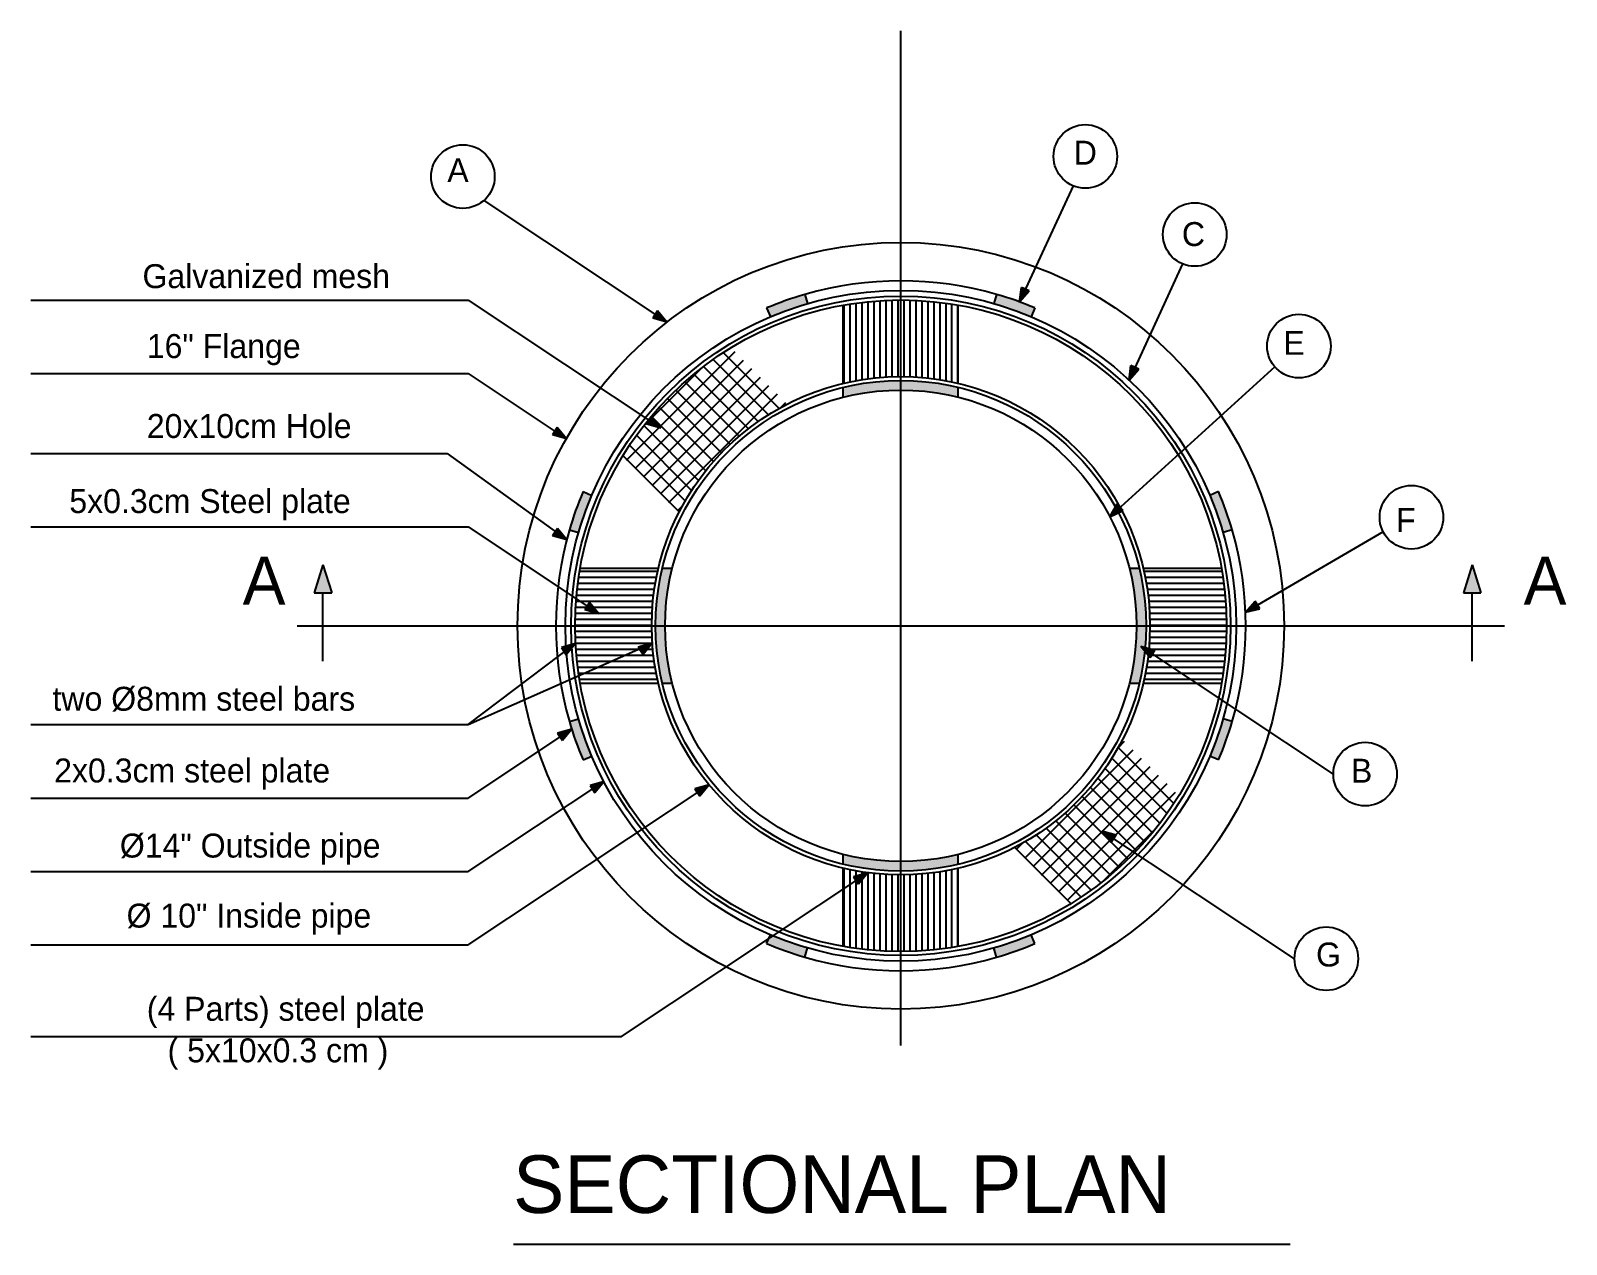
# Model space of a CAD drawing. Extents: x 152000 to 152174, y 158796 to 159332.
# Drawn here: x 152056.56 to 152068.9, y 159043.54 to 159053.29 of the extents above; entities that cross this region are included whole.
import ezdxf

# ---------------------------------------------------------------- set-up
doc = ezdxf.new("R2010")
doc.units = 0
doc.header["$LTSCALE"] = 3
doc.header["$MEASUREMENT"] = 0
for name, pattern in [('CENTER', [2, 1.25, -0.25, 0.25, -0.25]), ('CENTER2', [28.575, 19.05, -3.175, 3.175, -3.175]), ('DASHED2', [0.375, 0.25, -0.125])]:
    doc.linetypes.add(name, pattern=pattern)
doc.layers.get('0').update_dxf_attribs({"linetype": 'CONTINUOUS'})
for name, color, linetype in [('CENTER', 8, 'CENTER'), ('HATCH', 40, 'CONTINUOUS'), ('MECNEK', 6, 'CONTINUOUS'), ('TEXT', 7, 'CONTINUOUS')]:
    doc.layers.add(name, color=color, linetype=linetype)

msp = doc.modelspace()

# ---------------------------------------------------------------- hatches: boundary and pattern name
at = {"layer": 'HATCH'}
h = msp.add_hatch(color=256, dxfattribs=at)
h.paths.add_polyline_path([(152062.47759, 159051.06134), (152062.50753, 159050.9904, -0.02949484), (152062.80698, 159051.09648), (152062.78559, 159051.17045, 0.02949484)])
h.paths.add_polyline_path([(152064.60364, 159050.9904), (152064.63358, 159051.06134, 0.02949484), (152064.32558, 159051.17045), (152064.3042, 159051.09648, -0.02949484)])
h.paths.add_polyline_path([(152064.63358, 159045.95374), (152064.60364, 159046.02468, -0.02949484), (152064.3042, 159045.9186), (152064.32558, 159045.84463, 0.02949484)])
h.paths.add_polyline_path([(152062.78559, 159045.84463), (152062.80698, 159045.9186, -0.02949484), (152062.50753, 159046.02468), (152062.47759, 159045.95374, 0.02949484)])
h = msp.add_hatch(color=256, dxfattribs=at)
h.paths.add_polyline_path([(152063.09359, 159050.42383), (152063.09359, 159050.34453, -0.06167497), (152063.55559, 159050.40174), (152063.55559, 159050.47874, 0.05921296)])
h.paths.add_polyline_path([(152063.55559, 159050.47874), (152063.55559, 159050.40174, -0.06167497), (152064.01759, 159050.34453), (152064.01759, 159050.42383, 0.05921296)])
h.paths.add_polyline_path([(152065.47188, 159048.96954), (152065.39258, 159048.96954, -0.06167497), (152065.44978, 159048.50754), (152065.52678, 159048.50754, 0.05921296)])
h.paths.add_polyline_path([(152065.51633, 159048.30476), (152065.48381, 159048.34421), (152065.51915, 159048.33424, 0.0220108), (152065.52678, 159048.50754), (152065.44978, 159048.50754, -0.06167497), (152065.39258, 159048.04554), (152065.47188, 159048.04554, 0.03339346)])
h.paths.add_polyline_path([(152063.55559, 159046.53634), (152063.55559, 159046.61334, -0.06167497), (152063.09359, 159046.67055), (152063.09359, 159046.59125, 0.05921296)])
h.paths.add_polyline_path([(152063.55559, 159046.61334), (152063.55559, 159046.53634, 0.05921296), (152064.01759, 159046.59125), (152064.01759, 159046.67055, -0.06167497)])
h.paths.add_polyline_path([(152061.58439, 159048.50754), (152061.66139, 159048.50754, -0.06167497), (152061.71859, 159048.96954), (152061.63929, 159048.96954, 0.05921296)])
h.paths.add_polyline_path([(152061.63929, 159048.04554), (152061.71859, 159048.04554, -0.06167497), (152061.66139, 159048.50754), (152061.58439, 159048.50754, 0.05921296)])
h = msp.add_hatch(color=256, dxfattribs=at)
h.paths.add_polyline_path([(152060.89268, 159049.27754), (152060.96665, 159049.25615, -0.02949484), (152061.07273, 159049.55559), (152061.00179, 159049.58554, 0.02949484)])
h.paths.add_polyline_path([(152060.96665, 159047.75893), (152060.89268, 159047.73754, 0.02949484), (152061.00179, 159047.42954), (152061.07273, 159047.45949, -0.02949484)])
h.paths.add_polyline_path([(152066.03845, 159047.45949), (152066.10938, 159047.42954, 0.02949484), (152066.21849, 159047.73754), (152066.14452, 159047.75893, -0.02949484)])
h.paths.add_polyline_path([(152066.14452, 159049.25615), (152066.21849, 159049.27754, 0.02949484), (152066.10938, 159049.58554), (152066.03845, 159049.55559, -0.02949484)])
at = {"layer": 'TEXT'}
for color, points in [(5, [(152064.58815, 159051.19805), (152064.52406, 159051.22697), (152064.50989, 159051.11009)]), (5, [(152061.6015, 159051.03868), (152061.56307, 159050.9798), (152061.67638, 159050.94782)]), (5, [(152065.46778, 159050.57027), (152065.40369, 159050.59919), (152065.38952, 159050.48231)]), (5, [(152061.55248, 159050.18599), (152061.51405, 159050.12711), (152061.62736, 159050.09513)]), (5, [(152060.79501, 159050.09961), (152060.75658, 159050.04073), (152060.86989, 159050.00876)]), (5, [(152065.34106, 159049.4347), (152065.29336, 159049.48635), (152065.23467, 159049.38428)]), (5, [(152060.79598, 159049.28848), (152060.75755, 159049.2296), (152060.87086, 159049.19763)]), (2, [(152058.84192, 159048.77298), (152058.98255, 159048.77298), (152058.91223, 159048.99771)]), (2, [(152068.07697, 159048.77298), (152068.21759, 159048.77298), (152068.14728, 159048.99771)]), (5, [(152066.43997, 159048.64453), (152066.40407, 159048.70499), (152066.32541, 159048.61739)]), (5, [(152061.05468, 159048.69504), (152061.01625, 159048.63616), (152061.12956, 159048.60418)]), (5, [(152060.82825, 159048.33317), (152060.8669, 159048.27444), (152060.94144, 159048.36558)]), (5, [(152061.44528, 159048.33537), (152061.48394, 159048.27664), (152061.55847, 159048.36778)]), (5, [(152065.55869, 159048.25336), (152065.59713, 159048.31224), (152065.48381, 159048.34421)]), (5, [(152060.79807, 159047.64358), (152060.83672, 159047.58484), (152060.91126, 159047.67598)]), (5, [(152061.05828, 159047.2237), (152061.09694, 159047.16497), (152061.17147, 159047.25611)]), (5, [(152061.90132, 159047.19721), (152061.93998, 159047.13848), (152062.01451, 159047.22962)]), (5, [(152065.24666, 159046.77002), (152065.28509, 159046.8289), (152065.17178, 159046.86088)]), (5, [(152063.1764, 159046.49089), (152063.21505, 159046.43215), (152063.28959, 159046.52329)])]:
    msp.add_hatch(color=color, dxfattribs=at).paths.add_polyline_path(points)

# ---------------------------------------------------------------- linework, layer by layer
at = {"layer": 'CENTER', "linetype": 'CENTER2', "ltscale": 5}
msp.add_line((152063.55559, 159045.13404), (152063.55559, 159053.28934), dxfattribs=at)
at = {"layer": 'HATCH'}
for p, q in [((152063.10059, 159050.45715), (152063.10059, 159051.0857)), ((152063.14871, 159050.46776), (152063.14871, 159051.09373)), ((152063.19684, 159050.47713), (152063.19684, 159051.10084)), ((152063.24496, 159050.48529), (152063.24496, 159051.10704)), ((152063.29309, 159050.49225), (152063.29309, 159051.11234)), ((152063.34121, 159050.49803), (152063.34121, 159051.11675)), ((152063.38934, 159050.50262), (152063.38934, 159051.12025)), ((152063.43746, 159050.50605), (152063.43746, 159051.12287)), ((152063.48559, 159050.50831), (152063.48559, 159051.1246)), ((152063.53371, 159050.50942), (152063.53371, 159051.12545)), ((152063.58184, 159050.50937), (152063.58184, 159051.12541)), ((152063.62996, 159050.50816), (152063.62996, 159051.12448)), ((152063.67809, 159050.50579), (152063.67809, 159051.12267)), ((152063.72621, 159050.50225), (152063.72621, 159051.11997)), ((152063.77434, 159050.49755), (152063.77434, 159051.11638)), ((152063.82246, 159050.49167), (152063.82246, 159051.1119)), ((152063.87059, 159050.4846), (152063.87059, 159051.10652)), ((152063.91871, 159050.47633), (152063.91871, 159051.10023)), ((152063.96684, 159050.46684), (152063.96684, 159051.09303)), ((152064.01496, 159050.45612), (152064.01496, 159051.08492)), ((152061.35237, 159049.8396), (152062.22353, 159050.71075)), ((152062.57688, 159050.254), (152062.1285, 159050.70238)), ((152061.42043, 159049.77154), (152062.29158, 159050.6427)), ((152061.48078, 159050.10413), (152061.959, 159050.58235)), ((152061.48849, 159049.70348), (152062.35964, 159050.57464)), ((152062.40957, 159050.14908), (152061.9688, 159050.58985)), ((152062.49146, 159050.20331), (152062.04734, 159050.64743)), ((152061.55655, 159049.63542), (152062.4277, 159050.50658)), ((152061.62461, 159049.56736), (152062.49576, 159050.43852)), ((152062.25601, 159050.0304), (152061.8194, 159050.46702)), ((152062.33112, 159050.09142), (152061.89283, 159050.5297)), ((152062.1157, 159049.89848), (152061.68007, 159050.33411)), ((152061.69267, 159049.49931), (152062.56382, 159050.37046)), ((152062.18422, 159049.96608), (152061.74848, 159050.40182)), ((152061.98851, 159049.75344), (152061.55077, 159050.19117)), ((152062.05045, 159049.82761), (152061.61416, 159050.2639)), ((152062.59171, 159050.26223), (152062.63188, 159050.3024)), ((152061.9299, 159049.67593), (152061.48991, 159050.11592)), ((152061.82299, 159049.5106), (152061.37591, 159049.95768)), ((152061.87469, 159049.59501), (152061.43161, 159050.0381)), ((152061.77492, 159049.42255), (152061.32287, 159049.87461)), ((152061.76072, 159049.43125), (152061.8009, 159049.47142)), ((152060.95996, 159048.84903), (152061.58293, 159048.84903)), ((152060.96674, 159048.89715), (152061.59187, 159048.89715)), ((152060.97444, 159048.94528), (152061.60203, 159048.94528)), ((152065.50914, 159048.94528), (152066.13673, 159048.94528)), ((152065.51931, 159048.89715), (152066.14443, 159048.89715)), ((152065.52824, 159048.84903), (152066.15122, 159048.84903)), ((152060.94502, 159048.70465), (152061.56332, 159048.70465)), ((152060.9491, 159048.75278), (152061.56866, 159048.75278)), ((152060.95408, 159048.8009), (152061.5752, 159048.8009)), ((152065.53597, 159048.8009), (152066.15709, 159048.8009)), ((152065.54251, 159048.75278), (152066.16207, 159048.75278)), ((152065.54786, 159048.70465), (152066.16615, 159048.70465)), ((152060.93953, 159048.6084), (152061.55613, 159048.6084)), ((152060.94183, 159048.65653), (152061.55914, 159048.65653)), ((152065.55203, 159048.65653), (152066.16934, 159048.65653)), ((152065.55504, 159048.6084), (152066.17164, 159048.6084)), ((152060.93759, 159048.51215), (152061.55359, 159048.51215)), ((152060.93795, 159048.46403), (152061.55406, 159048.46403)), ((152060.93812, 159048.56028), (152061.55428, 159048.56028)), ((152065.55689, 159048.56028), (152066.17305, 159048.56028)), ((152065.55711, 159048.46403), (152066.17322, 159048.46403)), ((152065.55758, 159048.51215), (152066.17358, 159048.51215)), ((152060.93919, 159048.4159), (152061.55569, 159048.4159)), ((152060.94132, 159048.36778), (152061.55847, 159048.36778)), ((152065.5527, 159048.36778), (152066.16985, 159048.36778)), ((152065.55549, 159048.4159), (152066.17198, 159048.4159)), ((152060.94434, 159048.31965), (152061.56242, 159048.31965)), ((152060.94825, 159048.27153), (152061.56755, 159048.27153)), ((152060.95305, 159048.2234), (152061.57385, 159048.2234)), ((152065.53732, 159048.2234), (152066.15812, 159048.2234)), ((152065.54362, 159048.27153), (152066.16292, 159048.27153)), ((152065.54875, 159048.31965), (152066.16683, 159048.31965)), ((152060.95876, 159048.17528), (152061.58135, 159048.17528)), ((152060.96537, 159048.12715), (152061.59006, 159048.12715)), ((152065.52111, 159048.12715), (152066.1458, 159048.12715)), ((152065.52982, 159048.17528), (152066.15241, 159048.17528)), ((152060.9729, 159048.07903), (152061.59998, 159048.07903)), ((152065.51119, 159048.07903), (152066.13828, 159048.07903)), ((152064.55114, 159046.64083), (152065.4223, 159047.51198)), ((152065.30079, 159047.5266), (152065.35424, 159047.58004)), ((152065.75043, 159047.08046), (152065.30205, 159047.52884)), ((152064.6192, 159046.57277), (152065.49036, 159047.44392)), ((152064.68726, 159046.50471), (152065.55841, 159047.37587)), ((152065.6379, 159046.92075), (152065.19712, 159047.36153)), ((152065.69547, 159046.9993), (152065.25135, 159047.44341)), ((152064.75532, 159046.43665), (152065.62647, 159047.30781)), ((152064.82338, 159046.36859), (152065.69453, 159047.23975)), ((152065.57775, 159046.84478), (152065.13946, 159047.28307)), ((152064.89144, 159046.30053), (152065.76259, 159047.17169)), ((152065.44986, 159046.70044), (152065.01413, 159047.13617)), ((152065.51506, 159046.77135), (152065.07845, 159047.20797)), ((152065.31194, 159046.56612), (152064.87565, 159047.00241)), ((152065.38215, 159046.63202), (152064.94653, 159047.06765)), ((152065.16396, 159046.44186), (152064.72397, 159046.88185)), ((152065.23922, 159046.50272), (152064.80148, 159046.94046)), ((152065.18713, 159046.46011), (152065.60302, 159046.876)), ((152064.48308, 159046.70889), (152064.53653, 159046.76233)), ((152065.00573, 159046.32786), (152064.55864, 159046.77495)), ((152065.08615, 159046.38356), (152064.64306, 159046.82665)), ((152064.92265, 159046.27482), (152064.47059, 159046.72688)), ((152063.10059, 159045.92938), (152063.10059, 159046.55793)), ((152063.14871, 159045.92135), (152063.14871, 159046.54732)), ((152063.19684, 159045.91424), (152063.19684, 159046.53795)), ((152063.24496, 159045.90804), (152063.24496, 159046.52979)), ((152063.29309, 159045.90274), (152063.29309, 159046.52283)), ((152063.34121, 159045.89833), (152063.34121, 159046.51705)), ((152063.38934, 159045.89483), (152063.38934, 159046.51246)), ((152063.43746, 159045.89221), (152063.43746, 159046.50903)), ((152063.48559, 159045.89048), (152063.48559, 159046.50677)), ((152063.53371, 159045.88963), (152063.53371, 159046.50566)), ((152063.58184, 159045.88967), (152063.58184, 159046.50571)), ((152063.62996, 159045.8906), (152063.62996, 159046.50692)), ((152063.67809, 159045.89241), (152063.67809, 159046.50929)), ((152063.72621, 159045.89511), (152063.72621, 159046.51283)), ((152063.77434, 159045.8987), (152063.77434, 159046.51753)), ((152063.82246, 159045.90318), (152063.82246, 159046.52341)), ((152063.87059, 159045.90856), (152063.87059, 159046.53048)), ((152063.91871, 159045.91485), (152063.91871, 159046.53875)), ((152063.96684, 159045.92205), (152063.96684, 159046.54824)), ((152064.01496, 159045.93016), (152064.01496, 159046.55896))]:
    msp.add_line(p, q, dxfattribs=at)
at = {"layer": 'MECNEK'}
for p, q in [((152062.47759, 159051.06134), (152062.50753, 159050.9904)), ((152062.78559, 159051.17045), (152062.80698, 159051.09648)), ((152063.09359, 159050.4555), (152063.09359, 159051.08445)), ((152064.01759, 159050.4555), (152064.01759, 159051.08445)), ((152064.32558, 159051.17045), (152064.3042, 159051.09648)), ((152064.63358, 159051.06134), (152064.60364, 159050.9904)), ((152063.09359, 159050.34453), (152063.09359, 159050.42383)), ((152064.01759, 159050.34453), (152064.01759, 159050.42383)), ((152061.00179, 159049.58554), (152061.07273, 159049.55559)), ((152066.10938, 159049.58554), (152066.03845, 159049.55559)), ((152060.89268, 159049.27754), (152060.96665, 159049.25615)), ((152066.21849, 159049.27754), (152066.14452, 159049.25615)), ((152060.97868, 159048.96954), (152061.60762, 159048.96954)), ((152061.63929, 159048.96954), (152061.71859, 159048.96954)), ((152065.39258, 159048.96954), (152065.47188, 159048.96954)), ((152065.50355, 159048.96954), (152066.1325, 159048.96954)), ((152060.97868, 159048.04554), (152061.60762, 159048.04554)), ((152061.63929, 159048.04554), (152061.71859, 159048.04554)), ((152065.39258, 159048.04554), (152065.47188, 159048.04554)), ((152065.50355, 159048.04554), (152066.1325, 159048.04554)), ((152060.89268, 159047.73754), (152060.96665, 159047.75893)), ((152066.21849, 159047.73754), (152066.14452, 159047.75893)), ((152061.00179, 159047.42954), (152061.07273, 159047.45949)), ((152066.10938, 159047.42954), (152066.03845, 159047.45949)), ((152063.09359, 159046.59125), (152063.09359, 159046.67055)), ((152064.01759, 159046.59125), (152064.01759, 159046.67055)), ((152063.09359, 159045.93063), (152063.09359, 159046.55958)), ((152064.01759, 159045.93063), (152064.01759, 159046.55958)), ((152062.47759, 159045.95374), (152062.50753, 159046.02468)), ((152064.63358, 159045.95374), (152064.60364, 159046.02468)), ((152062.78559, 159045.84463), (152062.80698, 159045.9186)), ((152064.32558, 159045.84463), (152064.3042, 159045.9186))]:
    msp.add_line(p, q, dxfattribs=at)
for radius in [3.08, 2.695, 2.6488, 2.618, 2.002, 1.9712, 1.8942]:
    msp.add_circle((152063.55559, 159048.50754), radius, dxfattribs=at)
at = {"layer": 'MECNEK', "linetype": 'DASHED2', "ltscale": 5}
for start, end in [(73.87238, 106.12762), (163.87238, 196.12762), (343.87238, 16.12762), (253.87238, 286.12762)]:
    msp.add_arc((152063.55559, 159048.50754), 2.772, start, end, dxfattribs=at)
at = {"layer": 'MECNEK'}
for start, end in [(106.12762, 112.88538), (67.11462, 73.87238), (157.11462, 163.87238), (16.12762, 22.88538), (196.12762, 202.88538), (337.11462, 343.87238), (247.11462, 253.87238), (286.12762, 292.88538)]:
    msp.add_arc((152063.55559, 159048.50754), 2.772, start, end, dxfattribs=at)
at = {"layer": 'TEXT', "color": 5}
for p, q in [((152064.94038, 159052.04323), (152064.50989, 159051.11009)), ((152065.82001, 159051.41545), (152065.38952, 159050.48231)), ((152064.50989, 159051.11009), (152064.52406, 159051.22697)), ((152064.50989, 159051.11009), (152064.58815, 159051.19805)), ((152064.58815, 159051.19805), (152064.52406, 159051.22697)), ((152061.6015, 159051.03868), (152061.56307, 159050.9798)), ((152061.67638, 159050.94782), (152061.56307, 159050.9798)), ((152061.67638, 159050.94782), (152061.6015, 159051.03868)), ((152065.38952, 159050.48231), (152065.40369, 159050.59919)), ((152065.38952, 159050.48231), (152065.46778, 159050.57027)), ((152065.46778, 159050.57027), (152065.40369, 159050.59919)), ((152061.55248, 159050.18599), (152061.51405, 159050.12711)), ((152061.62736, 159050.09513), (152061.55248, 159050.18599)), ((152060.79501, 159050.09961), (152060.75658, 159050.04073)), ((152060.86989, 159050.00876), (152060.79501, 159050.09961)), ((152061.62736, 159050.09513), (152061.51405, 159050.12711)), ((152060.86989, 159050.00876), (152060.75658, 159050.04073)), ((152065.23467, 159049.38428), (152065.29336, 159049.48635)), ((152065.34106, 159049.4347), (152065.29336, 159049.48635)), ((152065.23467, 159049.38428), (152065.34106, 159049.4347)), ((152060.79598, 159049.28848), (152060.75755, 159049.2296)), ((152060.87086, 159049.19763), (152060.75755, 159049.2296)), ((152060.87086, 159049.19763), (152060.79598, 159049.28848)), ((152066.32541, 159048.61739), (152066.40407, 159048.70499)), ((152066.43997, 159048.64453), (152066.40407, 159048.70499)), ((152061.05468, 159048.69504), (152061.01625, 159048.63616)), ((152061.12956, 159048.60418), (152061.01625, 159048.63616)), ((152061.12956, 159048.60418), (152061.05468, 159048.69504)), ((152066.32541, 159048.61739), (152066.43997, 159048.64453)), ((152060.94144, 159048.36558), (152060.82825, 159048.33317)), ((152060.94144, 159048.36558), (152060.8669, 159048.27444)), ((152061.55847, 159048.36778), (152061.44528, 159048.33537)), ((152061.44528, 159048.33537), (152061.48394, 159048.27664)), ((152061.55847, 159048.36778), (152061.48394, 159048.27664)), ((152065.48381, 159048.34421), (152065.59713, 159048.31224)), ((152065.48381, 159048.34421), (152065.55869, 159048.25336)), ((152060.82825, 159048.33317), (152060.8669, 159048.27444)), ((152065.55869, 159048.25336), (152065.59713, 159048.31224)), ((152060.91126, 159047.67598), (152060.79807, 159047.64358)), ((152060.79807, 159047.64358), (152060.83672, 159047.58484)), ((152060.91126, 159047.67598), (152060.83672, 159047.58484)), ((152061.17147, 159047.25611), (152061.05828, 159047.2237)), ((152061.05828, 159047.2237), (152061.09694, 159047.16497)), ((152061.17147, 159047.25611), (152061.09694, 159047.16497)), ((152062.01451, 159047.22962), (152061.90132, 159047.19721)), ((152062.01451, 159047.22962), (152061.93998, 159047.13848)), ((152061.90132, 159047.19721), (152061.93998, 159047.13848)), ((152065.17178, 159046.86088), (152065.24666, 159046.77002)), ((152065.17178, 159046.86088), (152065.28509, 159046.8289)), ((152065.24666, 159046.77002), (152065.28509, 159046.8289)), ((152063.28959, 159046.52329), (152063.1764, 159046.49089)), ((152063.1764, 159046.49089), (152063.21505, 159046.43215)), ((152063.28959, 159046.52329), (152063.21505, 159046.43215))]:
    msp.add_line(p, q, dxfattribs=at)
at = {"layer": 'TEXT', "color": 2}
for p, q in [((152060.20541, 159051.9255), (152061.67638, 159050.94782)), ((152056.56381, 159051.12357), (152060.08002, 159051.12357)), ((152060.08002, 159051.12357), (152061.62736, 159050.09513)), ((152066.56048, 159050.58862), (152065.23467, 159049.38428)), ((152056.56381, 159050.53375), (152060.08002, 159050.53375)), ((152060.08002, 159050.53375), (152060.86721, 159050.01054)), ((152056.56381, 159049.89157), (152059.91007, 159049.89157)), ((152059.91007, 159049.89157), (152060.87086, 159049.19763)), ((152056.56381, 159049.30175), (152060.08002, 159049.30175)), ((152060.08002, 159049.30175), (152061.12956, 159048.60418)), ((152067.43208, 159049.26214), (152066.32541, 159048.61739)), ((152058.91223, 159048.99771), (152058.84192, 159048.77298)), ((152058.91223, 159048.99771), (152058.98255, 159048.77298)), ((152068.14728, 159048.99771), (152068.07697, 159048.77298)), ((152068.14728, 159048.99771), (152068.21759, 159048.77298)), ((152058.84192, 159048.77298), (152058.98255, 159048.77298)), ((152058.91223, 159048.2236), (152058.91223, 159048.77298)), ((152068.07697, 159048.77298), (152068.21759, 159048.77298)), ((152068.14728, 159048.2236), (152068.14728, 159048.77298)), ((152058.70561, 159048.50754), (152068.40556, 159048.50754)), ((152060.08002, 159047.71333), (152061.55847, 159048.36778)), ((152060.08002, 159047.71333), (152060.94434, 159048.36778)), ((152067.03115, 159047.31578), (152065.48381, 159048.34421)), ((152056.56381, 159047.71333), (152060.08002, 159047.71333)), ((152060.08002, 159047.12351), (152060.91126, 159047.67598)), ((152060.08002, 159046.53368), (152061.16829, 159047.257)), ((152060.08002, 159045.94386), (152062.01451, 159047.22962)), ((152056.56381, 159047.12351), (152060.08002, 159047.12351)), ((152066.71912, 159045.83244), (152065.17178, 159046.86088)), ((152056.56381, 159046.53368), (152060.08002, 159046.53368)), ((152061.31137, 159045.20847), (152063.28959, 159046.52329)), ((152056.56381, 159045.94386), (152060.08002, 159045.94386)), ((152056.56381, 159045.20847), (152061.31137, 159045.20847)), ((152060.44429, 159043.53763), (152066.68402, 159043.53763))]:
    msp.add_line(p, q, dxfattribs=at)
for centre in [(152065.03809, 159052.27927), (152060.03633, 159052.117), (152065.91772, 159051.65149), (152066.75447, 159050.75484), (152067.65891, 159049.37966), (152067.28662, 159047.31578), (152066.97459, 159045.83244)]:
    msp.add_circle(centre, 0.25547, dxfattribs=at)

# ---------------------------------------------------------------- texts
at = {"color": 4, "linetype": 'Continuous'}
msp.add_text('SECTIONAL PLAN', height=0.462, dxfattribs=at).set_placement((152060.43977, 159043.78978))
at = {"layer": 'TEXT', "color": 0}
for s, height, p in [('D', 0.1925, (152064.94512, 159052.21284)), ('A', 0.1925, (152059.9115, 159052.07263)), ('C', 0.1925, (152065.81413, 159051.55893)), ('Galvanized mesh', 0.1924998, (152057.46201, 159051.22086)), ('16" Flange', 0.1925, (152057.49664, 159050.65886)), ('E', 0.1925, (152066.62964, 159050.6849)), ('20x10cm Hole ', 0.1924998, (152057.49664, 159050.01669)), ('5x0.3cm Steel plate', 0.1924998, (152056.87403, 159049.41332)), ('F', 0.1925, (152067.53408, 159049.26214)), ('A', 0.385, (152058.26746, 159048.67819)), ('A', 0.385, (152068.5606, 159048.67819)), ('two %%C8mm steel bars', 0.1924998, (152056.73868, 159047.82489)), ('2x0.3cm steel plate ', 0.1924998, (152056.75222, 159047.24862)), ('B', 0.1925, (152067.17241, 159047.24683)), ('%%C14" Outside pipe', 0.1924998, (152057.28008, 159046.64525)), ('%%C 10" Inside pipe', 0.1924998, (152057.33422, 159046.08252)), ('G', 0.1925, (152066.89223, 159045.76985)), ('(4 Parts) steel plate ', 0.1924998, (152057.49664, 159045.33358)), ('( 5x10x0.3 cm )', 0.1924998, (152057.6636, 159044.99986))]:
    msp.add_text(s, height=height, dxfattribs=at).set_placement(p)

doc.saveas('drawing.dxf')
